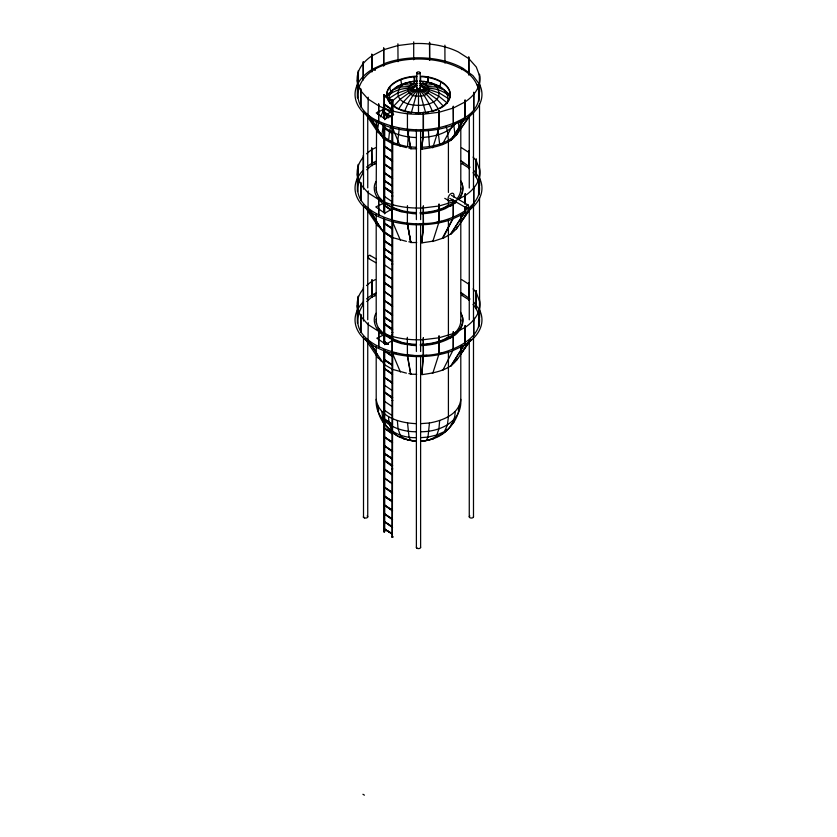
<?xml version="1.0" encoding="UTF-8"?>
<svg xmlns="http://www.w3.org/2000/svg" width="837" height="837" viewBox="0 0 837 837"><rect width="100%" height="100%" fill="white"/><g stroke="black" fill="none" stroke-linecap="round" stroke-linejoin="round"><path stroke-width="1.26" d="M392.061 108.977L392.124 126.9L392.082 100.388L392.679 100.419L392.679 114.951L392.679 101.015L383.88 94.884L384.152 95.92L392.082 101.34L392.407 100.838L392.093 116.291M392.354 115.077L392.093 100.984M442.26 144.613L453.382 123.981L453.288 106.153L453.382 124.043M376.566 123.374L376.577 121.281M460.434 125.749L460.486 129.034M460.465 121.47L460.455 122.61L461.061 122.61L462.39 120.434M460.434 219.493L460.486 222.788L470.363 207.89M460.434 351.268L460.402 354.585L470.363 339.665M371.921 297.491L371.984 279.61L372.026 297.543M442.26 370.132L442.815 370.31L452.775 350.672M442.804 238.451L453.372 217.819M416.062 147.312L407.546 146.663L408.655 129.787M460.8 345.963L460.8 399.395C459.178 414.472 442.396 420.676 429.454 422.988L427.979 437.102L426.242 440.503L420.687 441.361M407.546 146.663L397.345 144.226L399.239 128.762M423.438 130.091L421.879 149.112L423.459 130.153L423.428 112.388M423.271 206.059L423.459 223.918L421.879 242.856L423.26 223.866L423.417 206.038M423.449 223.939L421.879 242.876L434.539 240.91L444.123 237.739L451.959 233.251L456.479 228.773L472.434 205.996M421.796 374.495L423.25 355.704M378.627 121.763L378.742 104.039M378.638 215.601L378.648 197.678L378.763 215.475M427.676 82.214L428.22 76.983M427.885 82.235L428.324 77.046M439.655 420.551L438.933 428.774L436.82 434.989L433.461 438.776L423.972 441.109M397.345 144.226L388.588 140.344L389.603 130.813L390.931 126.345M388.588 140.344L381.86 135.28L383.116 125.927L381.076 123.081M455.14 411.616C455.286 429.172 437.228 440.817 421.084 440.9M381.86 135.28L377.633 129.39L378.68 122.526M459.367 405.725C458.728 420.059 447.607 432.781 434.696 437.563M376.608 120.518L376.2 188.241M420.854 431.756C440.032 431.85 462.265 421.681 460.8 399.395M439.812 87.278L440.879 82.162M444.96 63.099L444.897 45.177M411.26 113.016L417.088 92.164M378.198 111.687L377.633 114.125L379.224 111.007M376.776 120.538L376.2 123.07L377.633 129.39M383.649 118.435L384.183 94.591L384.706 119.743M384.706 94.895L383.67 94.979M389.351 101.999C386.255 87.079 405.83 81.733 417.401 81.022M447.649 101.999C450.745 87.079 431.17 81.733 419.599 81.022M420.938 147.312C436.715 146.956 461.449 140.051 460.392 120.518M384.706 349.897L384.706 531.662L384.183 531.966L383.649 531.662L383.649 349.897M454.386 419.954L453.884 422.141L451.101 424.777M439.101 204.197L438.986 222.046L432.781 241.537L432.29 241.255M368.667 116.102L383.545 138.534M368.667 209.846L383.524 232.184M385.857 118.76L390.011 111.321M404.512 111.405L407.922 103.736L413.028 95.177L417.715 89.475M380.563 116.877L383.116 111.269L385.543 108.214M376.001 181.503C371.429 189.246 376.472 198.641 382.98 203.537L375.792 206.927L384.758 213.184L393.903 207.932M376.001 313.279C371.44 321 376.451 330.385 382.948 335.281L376.828 338.2L385.826 344.342L393.871 339.696M458.31 410.423L459.367 408.341M453.361 217.746L442.26 238.357M410.831 148.724L407.473 129.693M410.831 242.468L407.473 223.437M407.263 355.191L410.643 374.223L416.7 374.296M423.26 130.185L421.879 149.132C434.005 147.427 450.421 144.968 457.651 132.937M456.395 228.815L457.651 226.681M423.355 337.928L423.428 355.756L421.879 374.652C434.005 372.946 450.421 370.488 457.651 358.456M363.112 172.956C339.895 208.591 397.136 226.335 423.355 223.479C447.837 224.306 497.241 203.046 473.072 172.673M363.112 304.731C339.895 340.366 397.136 358.11 423.355 355.254C447.837 356.081 497.241 334.821 473.072 304.448M420.205 85.573L423.972 81.356L433.461 83.69M462.275 120.34L460.925 122.61M460.884 216.323L462.275 214.084M461.02 216.312L462.39 214.178M460.925 348.025L462.275 345.859M460.946 348.14L462.39 345.953M464.964 117.986L450.819 140.595L465.173 117.933M450.777 234.308L465.069 211.73M465.173 211.677L450.557 234.057M463.614 345.66L451.091 365.947M465.131 343.432L465.1 325.499L464.964 343.505L465.173 342.94M464.493 344.53L450.798 365.978M470.363 114.146L460.444 128.992M469.547 208.873L460.444 222.736M460.34 354.564L469.547 340.649M398.726 108.841L403.539 101.79L410.758 94.173L417.537 89.235M456.395 135.071L472.434 112.242M456.437 360.496L470.98 339.843M420.854 137.54C433.493 136.923 447.994 133.763 455.924 123.081M444.405 432.457L446.644 429.339M383.67 531.579L384.706 531.662M369.054 341.381L376.075 351.917M393.442 106.393L400.18 99.258L409.021 92.865L417.318 89.067M456.165 201.361L453.633 203.872L445.41 208.58A44.424 25.644 0 0 1 420.279 213.801M457.944 199.604C462.809 194.801 464.409 186.525 460.591 180.614M386.82 96.81C393.788 90.009 404.271 87.508 413.802 88.324M394.499 89.078L397.345 86.431L407.922 82.581L413.028 84.234L415.759 86.378M366.679 169.785L371.827 165.203L375.436 163.832M366.679 301.561L371.827 296.978L375.436 295.607M389.603 103.118L398.067 96.318L407.922 91.338L413.802 89.779M421.241 86.378L423.972 84.234L429.078 82.581L439.655 86.431L442.501 89.078M392.595 90.846L386.767 95.219L392.595 90.009L400.18 87.048L403.539 84.516L410.758 85.238L415.183 87.111M371.743 54.196L371.984 71.396M371.9 54.279L371.9 71.972M363.174 61.875L363.363 79.703M383.628 48.012L383.764 65.924M363.289 61.969L363.185 79.766M397.899 43.806L398.035 61.718M358.414 70.737L358.424 88.492M357.409 79.902L357.598 97.741M357.587 79.965L357.42 97.814M360.757 88.942L360.935 106.77M429.548 42.352L429.684 60.264M468.793 57.021L468.961 74.828M378.763 121.344L378.784 121.323C405.976 133.46 439.404 132.853 465.173 117.41C488.076 103.757 480.825 76.575 458.31 67.483A61.342 35.416 0 0 0 383.723 65.265C353.465 75.267 347.365 107.638 378.69 121.375L378.659 121.355M423.271 112.315L423.25 130.195M371.743 147.95L372.067 165.684M363.174 155.619L363.185 173.51M358.236 164.408L358.424 182.236M358.414 164.481L358.246 182.309M439.101 110.453L438.954 128.291M478.576 101.413L478.576 83.585L478.754 101.34M473.794 92.3L473.815 110.139M465.1 117.85L465.1 99.98M357.42 191.558L357.504 173.615L357.598 191.495M438.933 128.207L432.781 147.793L432.29 147.511M439.101 128.27L438.965 110.358M360.757 182.686L360.935 200.514M464.933 117.379L465.016 100.168M468.95 150.838L468.961 168.572M416.7 242.521L410.747 242.552L407.368 223.521L407.452 205.651M476.065 176.879L476.243 159.061M479.402 185.94L479.559 168.017M478.586 177.266L478.576 195.157M478.743 177.35L478.754 195.084M465.1 193.724L464.933 204.071M465.1 203.977L465.257 193.807M441.392 221.376L439.101 222.025M363.185 305.285L363.342 287.384M358.424 314.011L358.236 296.183L358.246 314.084M357.409 305.421L357.598 323.27M378.763 347.334L378.784 329.642M392.051 334.58L392.197 352.408M468.95 282.613L468.961 300.347M476.075 290.774L476.243 308.591M476.243 290.837L476.065 308.654M423.271 337.834L423.313 355.652M478.586 309.041L478.754 326.859M439.101 335.972L439.101 353.8M473.648 317.84L473.815 335.658M453.256 349.604L453.372 331.766M473.805 317.924L473.637 335.721M388.588 98.64L397.345 93.158L407.546 89.705L413.635 89.046M375.436 70.088L374.484 70.067M384.204 109.082L385.041 108.59L393.62 114.679L385.041 118.959L376.242 112.964L383.88 109.239M461.564 69.576L463.279 68.582M416.7 148.777L410.747 148.798L407.263 129.672M461.564 163.832L463.279 162.849M388.588 337.227L402.158 342.479A42.3 24.419 0 0 0 416.481 344.352M461.564 295.607L463.279 294.624M444.123 208.131L448.161 205.818M449.113 205.274L451.959 203.642A42.3 24.419 0 0 0 455.056 200.995M450.641 206.101L452.639 204.96M447.146 338.169L444.123 339.906A42.3 24.419 0 0 1 435.805 342.762M449.113 337.049L451.959 335.417A42.3 24.419 0 0 0 460.789 319.922M453.633 336.16L449.636 338.451L448.161 337.081L444.123 339.393A42.3 24.419 0 0 1 420.195 344.363M375.436 147.772L371.827 149.656A61.342 35.416 0 0 0 366.554 153.809M375.436 279.548L371.827 281.431A61.342 35.416 0 0 0 366.554 285.584M384.152 95.073L392.407 101.183L392.354 100.576M384.204 95.23L392.354 101.172M392.082 101.34L392.679 101.015M392.407 109.647L384.476 104.227M384.152 104.73L392.407 109.992L384.152 104.384M384.152 128.218L392.082 133.627M384.152 137.195L392.407 142.803L384.152 137.54M384.152 155.159C409.45 172.893 367.192 143.713 392.407 160.422M392.407 151.434L384.476 146.015M384.152 146.517L392.407 151.779L384.152 146.172M384.152 163.968C409.45 181.692 367.192 152.522 392.407 169.231M384.152 172.767C409.45 190.501 367.192 161.332 392.407 178.03M392.407 185.804L384.476 180.384M384.152 180.886L392.407 186.149L384.152 180.541M384.152 196.256L392.082 201.675M384.225 187.247L392.407 192.541M392.145 192.667L392.679 192.73L384.476 187.122M391.088 210.328L384.152 205.243L391.413 209.825M384.152 232.006C409.45 249.74 367.192 220.57 392.407 237.269M392.407 228.459L384.476 223.05M384.152 223.552L392.407 228.815L384.152 223.207M384.152 248.589C409.45 266.323 367.192 237.153 392.407 253.852M392.407 246.078L384.476 240.658M384.152 241.161L392.407 246.423L384.152 240.815M392.354 261.625L384.476 255.86M384.152 264.649L392.082 270.069M384.152 273.636L392.407 279.244L384.152 273.981M384.152 291.59L392.407 297.198L384.476 291.433M392.407 287.876L384.476 282.456M384.152 282.958L392.407 288.221L384.152 282.613M384.152 300.399C409.45 318.133 367.192 288.964 392.407 305.662M384.152 309.209C409.45 326.943 367.192 297.773 392.407 314.471M392.407 322.245L384.476 316.825M384.152 317.328L392.407 322.59L384.152 316.982M384.152 332.697L392.082 338.117M392.407 328.983L392.145 329.454L384.225 323.689M392.145 329.454L392.679 329.161L384.476 323.563M387.123 344.059L384.152 341.684L388.441 344.227M384.152 350.661C409.45 368.395 367.192 339.215 392.407 355.924M384.152 368.447C409.45 386.181 367.192 357.012 392.407 373.71M392.407 364.901L384.476 359.481M384.152 359.983L392.407 365.246L384.152 359.638M384.152 377.257C409.45 394.991 367.192 365.811 392.407 382.519M384.152 385.03L392.082 390.45M392.354 398.056L384.476 392.302M384.152 401.09L392.082 406.51M384.152 410.067L392.082 415.487M384.152 428.031C409.45 445.765 367.192 416.596 392.407 433.294M392.407 424.317L384.476 418.898M384.152 419.4L392.407 424.662L384.152 419.055M384.152 436.841C409.45 454.575 367.192 425.395 392.407 442.103M384.152 445.65C409.45 463.384 367.192 434.204 392.407 450.913M384.152 453.424L392.407 458.686L384.476 453.267M384.152 453.769L392.407 459.032L384.476 453.612M392.407 465.414L392.145 465.885L392.679 465.602L384.476 459.994M384.152 478.115L392.407 483.723L384.476 477.958M384.152 487.103C409.45 504.826 367.192 475.657 392.407 492.365M384.152 504.889C409.45 522.623 367.192 493.443 392.407 510.151M384.152 496.079L392.407 501.342L384.476 495.922M384.152 496.425L392.407 501.687L384.476 496.268M384.152 513.698C409.45 531.432 367.192 502.252 392.407 518.961M384.152 521.472C409.45 539.195 367.192 510.026 392.407 526.735M384.152 528.89L392.407 533.807L384.152 528.89L384.152 531.83M392.679 209.03L392.679 127.611L392.082 127.59L392.354 537.092L392.679 353.381M392.082 193.044L384.476 187.467M392.082 261.092L392.679 261.123L384.204 255.327L383.88 255.829M392.082 261.437L384.256 255.62M392.082 329.83L384.225 324.034M392.082 465.916L384.225 460.12M392.082 466.261L384.225 460.476M392.082 474.558L384.476 468.982M392.082 536.904L392.679 536.936M375.928 161.311L372.904 162.702A63.455 36.64 0 0 0 366.554 167.138M375.928 293.086L372.904 294.478A63.455 36.64 0 0 0 366.554 298.914M429.078 439.885L433.461 437.95M421.817 87.111L426.242 85.238L433.461 84.516L436.82 87.048L444.405 90.009L450.233 95.219L444.405 90.846M413.719 41.871L413.687 59.804M358.372 70.758L358.246 88.565M438.965 204.113L438.954 222.035M360.873 314.44L360.935 332.289M439.006 353.821L438.954 335.993M382.635 203.663L383.859 203.224M383.419 138.586L368.866 116.155M383.451 232.173L368.866 209.899M442.585 352.795L439.017 353.852L432.781 373.312L432.29 373.03M376.075 126.397L377.424 129.599M376.075 220.141L377.424 223.353M376.022 352.063L377.424 355.129M477.195 84.976L479.517 84.37L472.926 75.602L462.631 68.111A63.455 36.64 0 0 0 385.878 63.016L372.904 68.958A63.455 36.64 0 0 0 364.074 113.267L374.369 120.758A63.455 36.64 0 0 0 451.122 125.853L464.096 119.911A63.455 36.64 0 0 0 479.517 84.37M403.539 83.69L413.028 81.356L416.795 85.573M377.393 329.673L379.349 329.213L383.723 333.618M423.24 87.54L427.979 86.546L436.82 87.048C451.582 111.447 385.418 111.447 400.18 87.048L409.021 86.546L413.76 87.54M407.441 111.823L407.431 129.735M453.235 217.725L453.34 199.907L453.277 217.84M384.842 139.36L392.616 143.88L406.416 147.615M384.842 233.105L392.616 237.624L406.416 241.359M436.611 222.37L439.017 222.077M423.355 355.777L426.975 355.327M410.768 242.353L407.263 223.416M417.558 83.459C403.999 82.894 405.778 97.448 418.5 96.025C431.222 97.448 433.001 82.894 419.442 83.459M417.339 85.594L417.14 85.604A5.242 3.024 0 0 0 413.436 87.749L413.258 88.523A5.242 3.024 0 0 0 418.04 91.547A5.242 3.024 0 0 0 423.658 89.057A5.242 3.024 0 0 0 419.86 85.604M420.938 423.637L429.454 422.988M420.875 437.646L427.979 437.102L436.82 434.989L444.405 431.63L447.397 425.018L448.412 416.669L448.412 351.55M473.752 92.415L473.637 110.202M392.103 202.826L392.019 220.581L400.368 240.209M378.847 329.537L378.648 347.282M423.198 88.324C432.729 87.508 443.212 90.009 450.18 96.81M419.661 223.887L423.323 223.992M407.368 355.296L413.52 355.484M383.88 94.884L384.204 94.727M400.337 146.454L392.135 126.931M416.146 137.54C404.323 137.174 392.093 133.972 383.116 125.927M376.2 345.963L376.2 399.395C378.826 417.443 400.494 423.051 416.062 423.637M416.146 431.756C396.968 431.85 374.735 421.681 376.2 399.395M416.125 437.646C397.554 438.379 377.937 425.667 377.633 405.725M415.916 440.9C403.549 440.67 390.492 434.351 384.685 423.187M397.345 420.551L398.067 428.774L400.18 434.989L403.539 438.776L416.313 441.361M423.365 89.046L429.454 89.705L439.655 93.158L448.412 98.64M371.774 148.034L371.9 165.716M479.58 299.803L479.402 317.715M410.747 374.118L407.473 355.212M408.822 148.065L411.239 148.515M408.822 241.809L411.239 242.259M393.4 352.691L395.943 353.162M384.842 364.88L392.616 369.399L406.416 373.135M408.822 373.584L411.239 374.045M423.198 89.779L429.078 91.338L438.933 96.318L447.397 103.118M413.028 441.109L410.758 440.503L409.021 437.102L407.546 422.988M383.796 48.002L383.649 65.82M360.778 89.025L360.757 106.843M476.107 159.082L476.243 176.816M360.893 182.665L360.757 200.587M478.618 309.125L478.576 326.932M360.778 314.545L360.757 332.362M402.304 437.563C392.522 436.182 388.556 425.416 388.588 416.669M392.365 208.821L401.341 211.834L412.536 213.592A44.424 25.644 0 0 0 416.376 213.791M392.344 340.586L401.341 343.609L412.536 345.367A44.424 25.644 0 0 0 416.376 345.566M367.108 515.979A2.113 1.224 0 0 1 367.297 517.58A2.113 1.224 0 0 1 364.566 517.904L363.792 517.454A2.113 1.224 0 0 1 363.572 516.534M403.539 437.95L407.922 439.885M420.54 547.053A2.113 1.224 0 0 1 419.787 548.34A2.113 1.224 0 0 1 417.443 548.423L416.669 547.984A2.113 1.224 0 0 1 416.46 547.053M419.682 89.067L427.979 92.865L436.82 99.258L443.558 106.393M375.436 69.576L373.72 69.094M451.457 195.377L468.165 205.023A1.716 0.994 -60 0 1 467.611 207.681A1.716 0.994 -60 0 1 466.136 206.802A1.716 0.994 -60 0 1 468.165 205.023M449.762 198.348L466.471 207.994M444.771 198.348L448.988 200.786M449.636 206.153L448.161 205.306L444.123 207.618A42.3 24.419 0 0 1 420.195 212.588M374.484 163.811L375.436 163.32L373.72 162.849M369.964 255.369L376.451 259.114M368.27 258.351L375.834 262.713M374.484 295.587L375.436 295.095L373.72 294.624M363.268 517.151L364.555 517.894M416.669 547.984L417.443 548.423M362.934 794.282L364.43 795.15M387.845 204.72L384.591 202.721M388.839 205.306L392.616 207.503L402.158 210.704A42.3 24.419 0 0 0 416.481 212.577M387.845 205.243L384.591 203.245L385.072 203.569M388.839 205.818L392.616 208.015A42.3 24.419 0 0 0 402.158 211.227M388.023 336.6L384.591 334.497M387.845 337.018L384.591 335.02M388.839 337.593L392.616 339.791A42.3 24.419 0 0 0 400.902 342.678M461.564 147.772L469.023 152.554M461.564 163.32L469.023 168.101M461.564 279.548L469.023 284.329M461.564 295.095L469.023 299.876M378.596 121.836L378.648 103.934M391.413 116.741L384.173 112.148L390.094 116.563M384.152 112.148L391.413 117.086M384.225 187.593L392.354 193.232M384.152 205.243L391.088 209.982M387.447 343.902L384.476 341.517M384.152 341.684L388.117 344.384M384.173 392.103L392.093 397.868L392.679 397.554L384.204 391.768L383.88 392.271M384.152 469.138L392.407 474.746L384.152 469.484M470.028 167.243L462.631 161.855A63.455 36.64 0 0 0 460.612 160.777M470.028 299.018L462.631 293.63A63.455 36.64 0 0 0 460.612 292.552M419.463 89.235L426.242 94.173L433.461 101.79L438.274 108.841M388.713 117.839L386.767 116.374L383.116 111.269L382.614 109.082M381.117 135.604L378.763 132.518L378.261 132.811L364.911 113.037M383.723 201.843L379.349 197.438A42.3 24.419 0 0 1 376.211 187.446M379.349 197.961L381.097 199.719M381.117 229.348L378.763 226.272L378.261 226.555L364.911 206.781M381.097 331.494L379.349 329.736A42.3 24.419 0 0 1 378.104 327.727M381.117 361.124L378.763 358.048L378.261 358.33L364.911 338.556M473.072 157.126L476.305 160.788L479.653 169.827A61.342 35.416 0 0 1 465.173 195.617L453.277 201.811L439.017 206.007L423.355 207.942A61.342 35.416 0 0 1 378.69 199.583L367.977 192.719L360.695 184.485L357.347 175.435A61.342 35.416 0 0 1 363.112 157.408M473.072 288.901L476.305 292.563L479.653 301.602A61.342 35.416 0 0 1 465.173 327.393L453.277 333.586L439.017 337.782L423.355 339.717A61.342 35.416 0 0 1 378.69 331.358L367.977 324.494L360.695 316.26L357.347 307.21A61.342 35.416 0 0 1 363.112 289.183M419.285 89.475L423.972 95.177L429.078 103.736L432.488 111.405M473.658 170.319L479.517 178.114A63.455 36.64 0 0 1 464.096 213.655L451.122 219.597A63.455 36.64 0 0 1 374.369 214.502L364.074 207.011A63.455 36.64 0 0 1 363.028 170.382M473.658 302.094L479.517 309.889A63.455 36.64 0 0 1 464.096 345.43L451.122 351.373A63.455 36.64 0 0 1 374.369 346.277L364.074 338.786A63.455 36.64 0 0 1 363.028 302.157M390.356 429.339L391.852 431.421M383.775 363.802L368.029 340.575L368.217 322.705M369.159 115.788L376.075 126.523L369.054 115.862M369.159 209.532L376.075 220.267L369.054 209.606M369.849 342.364L376.054 351.927M377.633 408.341L378.69 410.423M460.591 312.389C467.632 324.055 455.956 336.275 445.41 340.356A44.424 25.644 0 0 1 420.279 345.576M461.574 315.068L462.558 317.223A44.424 25.644 0 0 1 454.617 335.396M392.135 352.45L400.379 372.015M419.912 92.164L425.74 113.016M446.069 126.345L447.397 130.813L448.412 140.344L448.412 192.426M389.519 86.881L391.224 93.085M460.224 120.538L460.8 123.07L460.8 189.549M382.614 419.954L383.116 422.141M437.761 128.762L439.655 144.226M400.797 79.536L401.603 84.663M458.142 121.375L459.367 129.39M381.86 411.616L383.116 420.132M453.884 125.927L455.14 135.28M428.345 129.787L429.454 146.663M414.367 76.627L414.556 81.827M414.263 76.565L414.346 81.838M479.58 92.122L479.507 74.263L479.402 92.196M479.517 103.903L479.58 185.866M479.517 197.689L479.58 317.642M473.815 203.883L473.742 186.034L473.637 203.946M473.491 112.304L473.491 189.298M473.491 204.96L473.491 321.094M473.491 336.756L473.491 516.837M469.264 116.238L469.264 188.011M469.264 210.192L469.264 319.807M469.264 340.68L469.264 516.847M468.783 57.073L468.783 74.901M468.783 150.817L468.783 168.645M468.783 282.603L468.783 300.42M465.1 206.519L465.1 211.594M464.933 206.613L464.933 211.709M460.8 214.314L460.8 321.188M453.235 331.682L453.277 349.646M448.412 200.242L448.412 205.452M448.412 219.807L448.412 337.227M429.569 42.342L429.569 60.17M420.613 76.659L420.613 81.88M420.613 129.505L420.613 219.608M420.613 223.521L420.613 351.498M420.613 356.719L420.613 547.367M420.216 72.84L420.216 88.513M418.5 88.523L418.5 113.57M416.784 72.819L416.784 88.502M416.387 76.774L416.387 81.995M416.387 129.505L416.387 219.608M416.387 223.521L416.387 351.498M416.387 356.719L416.387 547.367M407.316 337.332L407.431 355.254M392.679 220.748L392.679 340.387M392.407 100.231L392.407 114.941M392.407 127.433L392.407 209.271M392.354 220.905L392.407 340.774M392.407 352.22L392.354 537.092M384.706 124.975L384.706 213.895M384.706 219.127L384.706 344.666M383.649 123.667L383.649 212.588M383.649 217.819L383.649 343.358M376.2 214.314L376.2 319.891M368.217 97.176L368.039 115.077M368.217 190.93L368.039 208.821M367.736 116.092L367.736 187.886M367.736 210.077L367.736 319.724M367.736 340.617L367.736 516.837M363.509 110.882L363.509 189.204M363.509 204.866L363.509 321.042M363.509 336.704L363.509 516.847M357.42 305.495L357.42 323.333M419.714 87.833A1.716 0.994 0 0 1 419.735 89.214A1.716 0.994 0 0 1 417.339 89.256A1.716 0.994 0 0 1 417.224 87.875M452.44 199.3A4.227 2.438 -60 0 1 448.077 199.384A4.227 2.438 -60 0 1 451.436 193.41A4.227 2.438 -60 0 1 453.706 197.051M369.201 258.225A1.716 0.994 -60 0 1 367.935 257.775A1.716 0.994 -60 0 1 368.835 255.683A1.716 0.994 -60 0 1 370.268 255.735M473.418 516.513A2.113 1.224 0 0 1 470.844 518.019A2.113 1.224 0 0 1 469.871 515.979M421.524 76.722A31.733 18.32 0 0 1 448.632 89.203A31.733 18.32 0 0 1 439.739 108.559M437.615 109.574A31.733 18.32 0 0 1 431.672 111.614M428.366 112.357A31.733 18.32 0 0 1 426.075 112.744M420.226 113.246A31.733 18.32 0 0 1 415.476 113.183M410.8 112.723A31.733 18.32 0 0 1 408.519 112.336M406.133 111.823A31.733 18.32 0 0 1 400.096 109.877M398.987 109.396A31.733 18.32 0 0 1 394.928 107.22M394.028 106.613A31.733 18.32 0 0 1 387.615 99.153M387.207 97.992A31.733 18.32 0 0 1 416.774 76.659M461.449 182.152A44.424 25.644 0 0 1 459.471 198.599M456.458 202.02A44.424 25.644 0 0 1 454.617 203.621M460.789 188.147A42.3 24.419 0 0 1 457.525 198.128M443.014 208.601A42.3 24.419 0 0 1 434.539 211.301M431.076 212.023A42.3 24.419 0 0 1 428.69 212.399M423.857 212.922A42.3 24.419 0 0 1 420.195 213.1M416.481 213.09A42.3 24.419 0 0 1 412.819 212.901M407.996 212.357A42.3 24.419 0 0 1 405.61 211.96M376.535 191.788A42.3 24.419 0 0 1 376.211 189.246M434.539 343.076A42.3 24.419 0 0 1 431.076 343.798M428.69 344.174A42.3 24.419 0 0 1 426.274 344.478M411.605 344.572A42.3 24.419 0 0 1 407.996 344.133M405.61 343.735A42.3 24.419 0 0 1 403.298 343.264M376.535 323.563A42.3 24.419 0 0 1 376.211 321.021M379.349 329.213A42.3 24.419 0 0 1 376.211 319.221M421.524 76.198A31.733 18.32 0 0 1 449.417 98.546A31.733 18.32 0 0 1 407.41 111.593L400.096 109.354A31.733 18.32 0 0 1 388.023 89.329A31.733 18.32 0 0 1 416.774 76.146M391.883 100.294L392.909 100.43L391.883 100.294M391.883 536.81L392.909 536.946L391.883 536.81M383.723 49.718L371.827 55.912A61.342 35.416 0 0 0 357.347 81.691L360.695 90.731L367.977 98.965L378.69 105.839A61.342 35.416 0 0 0 423.355 114.198L439.017 112.263L453.277 108.067L465.173 101.873A61.342 35.416 0 0 0 479.653 76.083L476.305 67.044L469.023 58.81L458.31 51.946A61.342 35.416 0 0 0 413.645 43.587L397.983 45.512L383.723 49.718M392.679 196.004L392.082 195.984L392.679 196.004M392.679 264.053L392.082 264.021L392.679 264.053M392.679 332.446L392.082 332.415L392.679 332.446M392.679 400.494L392.082 400.463L392.679 400.494M392.679 468.887L392.082 468.856L392.679 468.887M384.476 529.078L392.407 534.152L384.476 529.078M417.548 73.666A1.716 0.994 0 0 0 420.205 72.913A1.716 0.994 0 0 0 417.747 71.961A1.716 0.994 0 0 0 417.548 73.666"/></g></svg>
